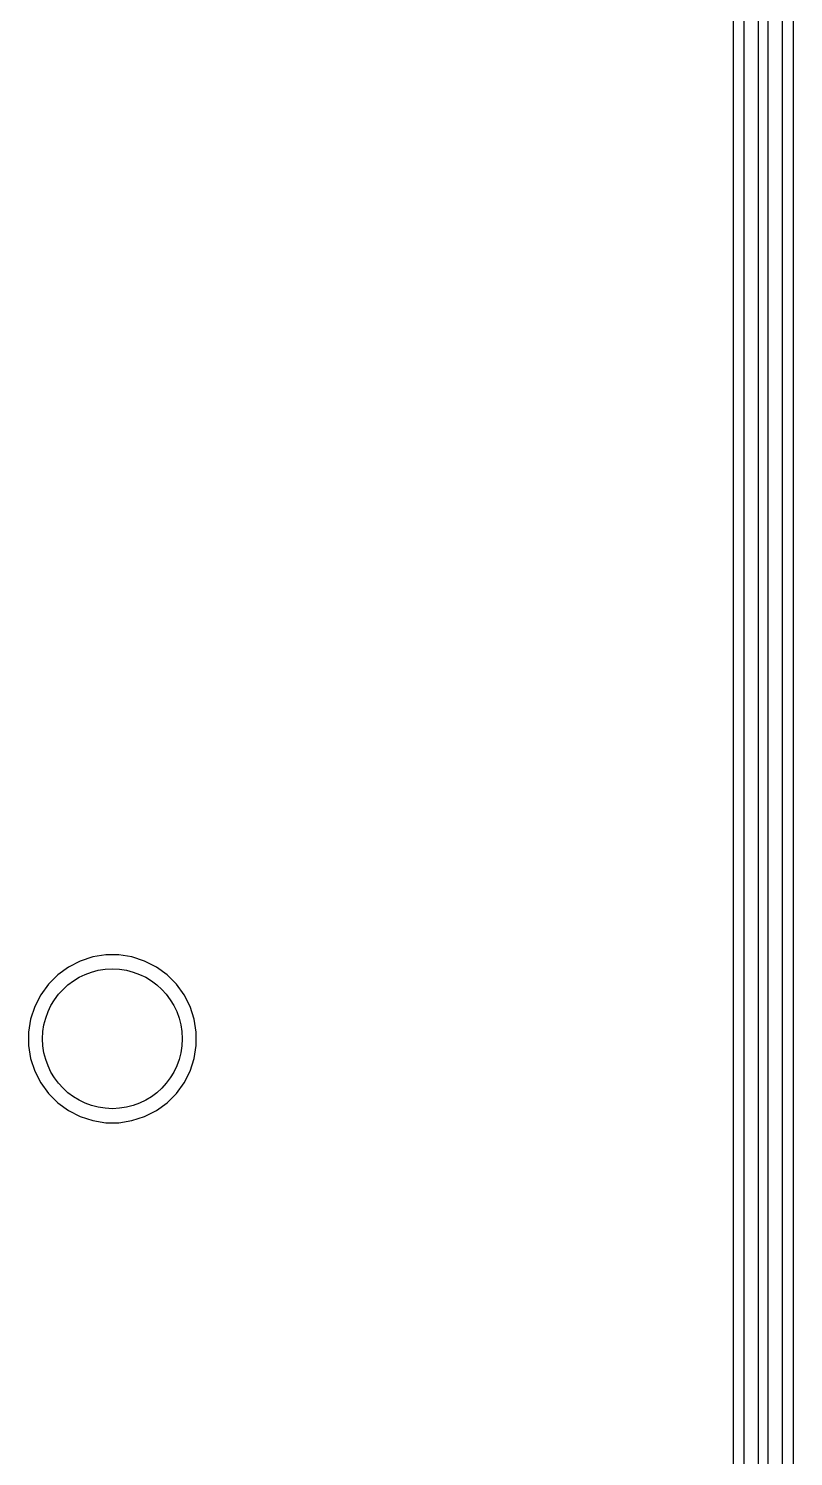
# Model space of a CAD drawing. Extents: x 0.79 to 7.64, y -5.35 to -0.98.
# Drawn here: x 4.154 to 4.692, y -4.349 to -3.344 of the extents above; entities that cross this region are included whole.
import ezdxf

# ---------------------------------------------------------------- set-up
doc = ezdxf.new("R2010")
doc.units = 0
doc.header["$MEASUREMENT"] = 0
doc.layers.add('BLACK', color=7, linetype='CONTINUOUS')

msp = doc.modelspace()

# ---------------------------------------------------------------- linework, layer by layer
at = {"layer": 'BLACK', "linetype": 'CONTINUOUS'}
for p, q in [((4.6746, -4.8463), (4.6746, -2.953)), ((4.6844, -2.951), (4.6844, -4.8484)), ((4.6577, -4.8393), (4.6577, -2.96)), ((4.6675, -2.958), (4.6675, -4.8413)), ((4.6923, -4.8467), (4.6923, -2.9562)), ((4.6498, -3.0667), (4.6498, -4.8344)), ((4.1899, -4.0004), (4.1816, -4.0046)), ((4.1988, -3.9975), (4.1899, -4.0004)), ((4.2079, -3.996), (4.1988, -3.9975)), ((4.2172, -3.996), (4.2079, -3.996)), ((4.2079, -3.996), (4.2079, -3.996)), ((4.2264, -3.9975), (4.2172, -3.996)), ((4.2172, -3.996), (4.2172, -3.996)), ((4.2353, -4.0004), (4.2264, -3.9975)), ((4.2436, -4.0046), (4.2353, -4.0004)), ((4.1741, -4.0101), (4.1675, -4.0166)), ((4.1816, -4.0046), (4.1741, -4.0101)), ((4.2511, -4.0101), (4.2436, -4.0046)), ((4.2436, -4.0046), (4.2436, -4.0046)), ((4.2436, -4.0046), (4.2436, -4.0046)), ((4.2577, -4.0166), (4.2511, -4.0101)), ((4.1675, -4.0166), (4.1621, -4.0242)), ((4.2631, -4.0242), (4.2577, -4.0166)), ((4.1621, -4.0242), (4.1579, -4.0324)), ((4.2673, -4.0324), (4.2631, -4.0242)), ((4.1579, -4.0324), (4.155, -4.0413)), ((4.2702, -4.0413), (4.2673, -4.0324)), ((4.155, -4.0413), (4.1535, -4.0505)), ((4.1535, -4.0505), (4.1535, -4.0598)), ((4.2717, -4.0505), (4.2702, -4.0413)), ((4.2702, -4.0413), (4.2702, -4.0413)), ((4.2717, -4.0598), (4.2717, -4.0505)), ((4.2717, -4.0505), (4.2717, -4.0505)), ((4.1535, -4.0598), (4.155, -4.069)), ((4.2702, -4.069), (4.2717, -4.0598)), ((4.155, -4.069), (4.155, -4.069)), ((4.155, -4.069), (4.1579, -4.0778)), ((4.2673, -4.0778), (4.2702, -4.069)), ((4.1579, -4.0778), (4.1621, -4.0861)), ((4.2631, -4.0861), (4.2673, -4.0778)), ((4.1621, -4.0861), (4.1675, -4.0936)), ((4.2577, -4.0936), (4.2631, -4.0861)), ((4.1675, -4.0936), (4.1741, -4.1002)), ((4.1741, -4.1002), (4.1816, -4.1056)), ((4.2436, -4.1056), (4.2511, -4.1002)), ((4.2511, -4.1002), (4.2577, -4.0936)), ((4.1816, -4.1056), (4.1899, -4.1099)), ((4.1899, -4.1099), (4.1988, -4.1127)), ((4.2264, -4.1127), (4.2353, -4.1099)), ((4.2353, -4.1099), (4.2436, -4.1056)), ((4.1988, -4.1127), (4.1988, -4.1127)), ((4.1988, -4.1127), (4.1988, -4.1127)), ((4.1988, -4.1127), (4.2079, -4.1142)), ((4.2079, -4.1142), (4.2079, -4.1142)), ((4.2079, -4.1142), (4.2172, -4.1142)), ((4.2172, -4.1142), (4.2264, -4.1127)), ((4.2264, -4.1127), (4.2264, -4.1127)), ((4.2264, -4.1127), (4.2264, -4.1127))]:
    msp.add_line(p, q, dxfattribs=at)
at = {"layer": 'BLACK'}
msp.add_circle((4.2126, -4.0551), 0.0492, dxfattribs=at)

doc.saveas('drawing.dxf')
